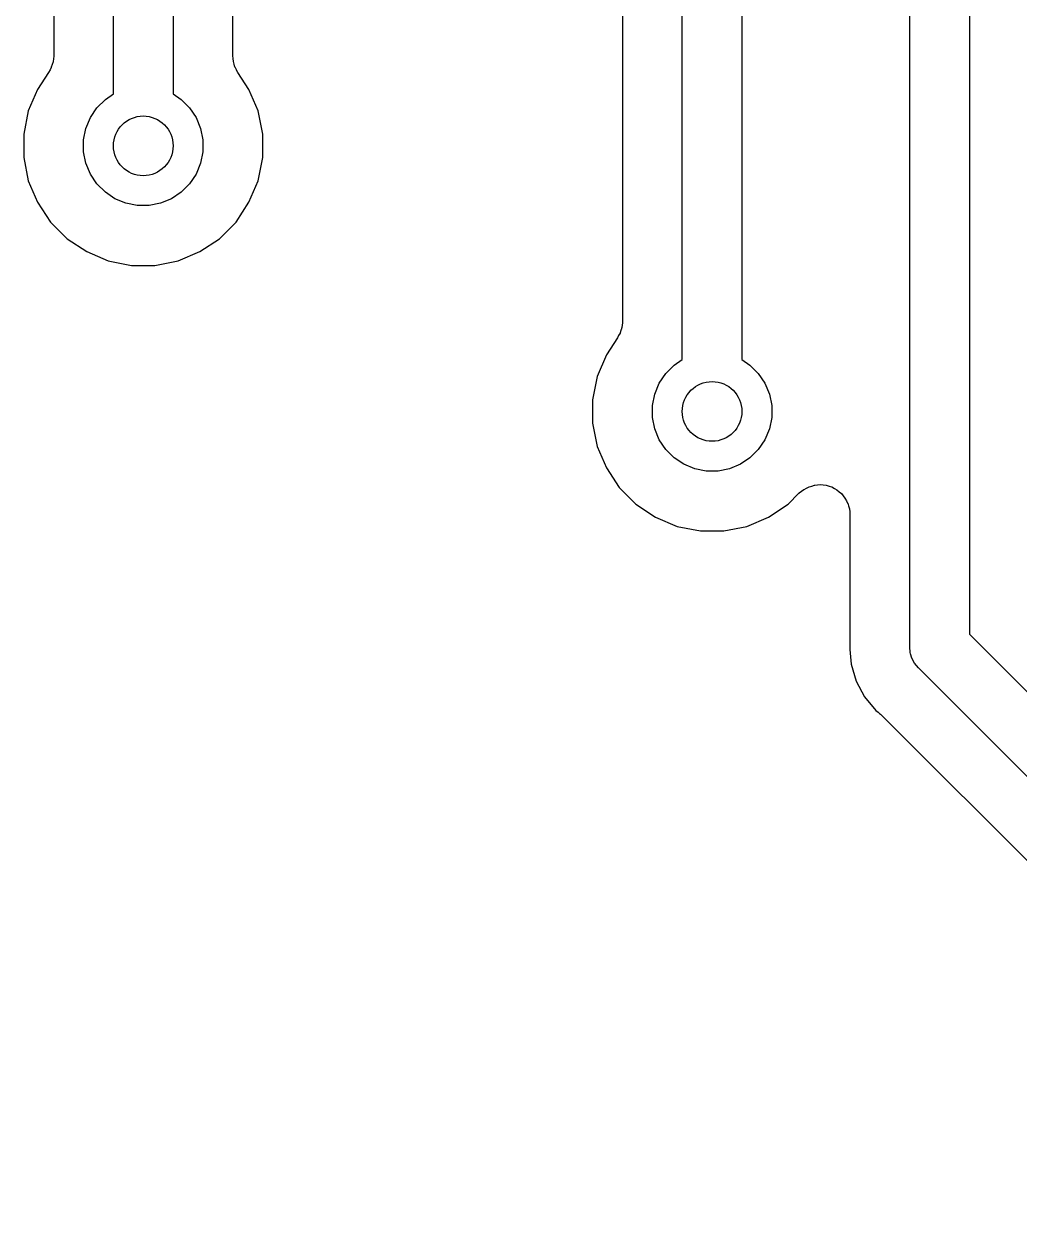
# Model space of a CAD drawing. Extents: x 49 to 143, y -158 to -38.
# Drawn here: x 127.743 to 131.077, y -127.027 to -123.036 of the extents above; entities that cross this region are included whole.
import ezdxf

# ---------------------------------------------------------------- set-up
doc = ezdxf.new("R2010")
doc.units = 0
doc.layers.add('BLACK', color=7, linetype='CONTINUOUS')

msp = doc.modelspace()

# ---------------------------------------------------------------- linework, layer by layer
at = {"layer": 'BLACK', "linetype": 'CONTINUOUS'}
for p, q in [((127.843, -116.744), (127.843, -123.143)), ((128.043, -123.27), (128.043, -116.729)), ((128.243, -116.766), (128.243, -123.27)), ((128.443, -123.143), (128.443, -116.89)), ((130.148, -120.576), (130.148, -124.159)), ((129.948, -124.045), (129.948, -120.613)), ((129.748, -120.737), (129.748, -124.031)), ((130.91, -120.773), (130.91, -125.079)), ((130.71, -125.116), (130.71, -120.809)), ((127.838, -123.172), (127.835, -123.181)), ((127.841, -123.163), (127.838, -123.172)), ((127.842, -123.153), (127.841, -123.162)), ((127.841, -123.162), (127.841, -123.163)), ((127.841, -123.163), (127.841, -123.163)), ((127.843, -123.144), (127.842, -123.153)), ((127.843, -123.143), (127.843, -123.143)), ((127.843, -123.143), (127.843, -123.143)), ((127.843, -123.143), (127.843, -123.143)), ((127.843, -123.143), (127.843, -123.144)), ((128.444, -123.152), (128.443, -123.143)), ((128.445, -123.161), (128.444, -123.152)), ((128.445, -123.162), (128.445, -123.161)), ((128.448, -123.171), (128.445, -123.162)), ((128.445, -123.162), (128.445, -123.162)), ((128.45, -123.18), (128.448, -123.171)), ((127.826, -123.198), (127.789, -123.255)), ((127.831, -123.19), (127.826, -123.198)), ((127.835, -123.182), (127.831, -123.19)), ((127.835, -123.181), (127.835, -123.182)), ((127.835, -123.182), (127.835, -123.182)), ((128.451, -123.181), (128.45, -123.18)), ((128.45, -123.18), (128.45, -123.18)), ((128.455, -123.189), (128.451, -123.181)), ((128.459, -123.197), (128.455, -123.189)), ((128.46, -123.198), (128.459, -123.197)), ((128.497, -123.255), (128.46, -123.198)), ((128.46, -123.198), (128.46, -123.198)), ((128.46, -123.198), (128.46, -123.198)), ((128.46, -123.198), (128.46, -123.198)), ((127.789, -123.255), (127.758, -123.327)), ((128.528, -123.327), (128.497, -123.255)), ((127.988, -123.317), (128.016, -123.289)), ((128.016, -123.289), (128.043, -123.27)), ((128.243, -123.27), (128.27, -123.289)), ((128.27, -123.289), (128.298, -123.317)), ((127.758, -123.327), (127.743, -123.405)), ((127.966, -123.349), (127.988, -123.317)), ((128.298, -123.317), (128.32, -123.349)), ((128.543, -123.405), (128.528, -123.327)), ((127.951, -123.386), (127.966, -123.349)), ((128.32, -123.349), (128.335, -123.386)), ((127.743, -123.405), (127.743, -123.483)), ((127.943, -123.424), (127.951, -123.386)), ((128.335, -123.386), (128.343, -123.424)), ((128.543, -123.483), (128.543, -123.405)), ((127.943, -123.464), (127.943, -123.424)), ((128.343, -123.424), (128.343, -123.464)), ((127.743, -123.483), (127.758, -123.561)), ((127.951, -123.502), (127.943, -123.464)), ((128.343, -123.464), (128.335, -123.502)), ((128.528, -123.561), (128.543, -123.483)), ((127.966, -123.539), (127.951, -123.502)), ((128.335, -123.502), (128.32, -123.539)), ((127.758, -123.561), (127.789, -123.633)), ((127.988, -123.571), (127.966, -123.539)), ((128.016, -123.599), (127.988, -123.571)), ((128.298, -123.571), (128.27, -123.599)), ((128.32, -123.539), (128.298, -123.571)), ((128.497, -123.633), (128.528, -123.561)), ((128.048, -123.621), (128.016, -123.599)), ((128.27, -123.599), (128.238, -123.621)), ((127.789, -123.633), (127.832, -123.699)), ((128.085, -123.636), (128.048, -123.621)), ((128.123, -123.644), (128.085, -123.636)), ((128.163, -123.644), (128.123, -123.644)), ((128.201, -123.636), (128.163, -123.644)), ((128.238, -123.621), (128.201, -123.636)), ((128.454, -123.699), (128.497, -123.633)), ((127.832, -123.699), (127.888, -123.755)), ((128.398, -123.755), (128.454, -123.699)), ((127.888, -123.755), (127.954, -123.798)), ((128.332, -123.798), (128.398, -123.755)), ((127.954, -123.798), (128.026, -123.829)), ((128.26, -123.829), (128.332, -123.798)), ((128.026, -123.829), (128.104, -123.844)), ((128.104, -123.844), (128.182, -123.844)), ((128.182, -123.844), (128.26, -123.829)), ((129.746, -124.052), (129.744, -124.06)), ((129.747, -124.045), (129.746, -124.051)), ((129.746, -124.051), (129.746, -124.052)), ((129.746, -124.052), (129.746, -124.052)), ((129.748, -124.04), (129.747, -124.042)), ((129.747, -124.042), (129.747, -124.045)), ((129.748, -124.031), (129.748, -124.031)), ((129.748, -124.031), (129.748, -124.032)), ((129.748, -124.032), (129.748, -124.032)), ((129.748, -124.032), (129.748, -124.032)), ((129.748, -124.032), (129.748, -124.032)), ((129.748, -124.032), (129.748, -124.033)), ((129.748, -124.033), (129.748, -124.037)), ((129.748, -124.037), (129.748, -124.04)), ((129.748, -124.04), (129.748, -124.04)), ((129.948, -124.159), (129.948, -124.045)), ((129.948, -124.045), (129.948, -124.045)), ((129.731, -124.087), (129.694, -124.144)), ((129.735, -124.079), (129.731, -124.087)), ((129.74, -124.071), (129.735, -124.079)), ((129.743, -124.062), (129.74, -124.07)), ((129.74, -124.07), (129.74, -124.071)), ((129.74, -124.071), (129.74, -124.071)), ((129.744, -124.06), (129.743, -124.061)), ((129.743, -124.061), (129.743, -124.062)), ((129.694, -124.144), (129.663, -124.216)), ((129.921, -124.178), (129.948, -124.159)), ((130.148, -124.159), (130.175, -124.178)), ((129.871, -124.238), (129.893, -124.206)), ((129.893, -124.206), (129.921, -124.178)), ((130.175, -124.178), (130.203, -124.206)), ((130.203, -124.206), (130.225, -124.238)), ((129.663, -124.216), (129.648, -124.294)), ((129.856, -124.275), (129.871, -124.238)), ((130.225, -124.238), (130.24, -124.275)), ((129.648, -124.294), (129.648, -124.372)), ((129.848, -124.313), (129.856, -124.275)), ((130.24, -124.275), (130.248, -124.313)), ((129.848, -124.353), (129.848, -124.313)), ((130.248, -124.313), (130.248, -124.353)), ((129.648, -124.372), (129.663, -124.45)), ((129.856, -124.391), (129.848, -124.353)), ((130.248, -124.353), (130.24, -124.391)), ((129.871, -124.428), (129.856, -124.391)), ((130.24, -124.391), (130.225, -124.428)), ((129.663, -124.45), (129.694, -124.522)), ((129.893, -124.46), (129.871, -124.428)), ((130.225, -124.428), (130.203, -124.46)), ((129.921, -124.488), (129.893, -124.46)), ((129.953, -124.51), (129.921, -124.488)), ((130.175, -124.488), (130.143, -124.51)), ((130.203, -124.46), (130.175, -124.488)), ((129.694, -124.522), (129.737, -124.588)), ((129.99, -124.525), (129.953, -124.51)), ((130.028, -124.533), (129.99, -124.525)), ((130.068, -124.533), (130.028, -124.533)), ((130.106, -124.525), (130.068, -124.533)), ((130.143, -124.51), (130.106, -124.525)), ((129.737, -124.588), (129.793, -124.644)), ((130.303, -124.644), (130.339, -124.607)), ((130.339, -124.607), (130.34, -124.607)), ((130.34, -124.606), (130.348, -124.6)), ((130.34, -124.607), (130.34, -124.606)), ((130.34, -124.607), (130.34, -124.607)), ((130.34, -124.607), (130.34, -124.607)), ((130.348, -124.6), (130.355, -124.594)), ((130.355, -124.594), (130.355, -124.594)), ((130.355, -124.594), (130.356, -124.594)), ((130.356, -124.594), (130.364, -124.59)), ((130.364, -124.59), (130.373, -124.585)), ((130.373, -124.585), (130.382, -124.583)), ((130.373, -124.585), (130.373, -124.585)), ((130.373, -124.585), (130.373, -124.585)), ((130.382, -124.583), (130.391, -124.58)), ((130.391, -124.58), (130.391, -124.58)), ((130.391, -124.58), (130.392, -124.58)), ((130.392, -124.58), (130.401, -124.579)), ((130.401, -124.579), (130.411, -124.578)), ((130.411, -124.578), (130.411, -124.578)), ((130.411, -124.578), (130.411, -124.578)), ((130.411, -124.578), (130.42, -124.579)), ((130.42, -124.579), (130.43, -124.58)), ((130.43, -124.58), (130.43, -124.58)), ((130.43, -124.58), (130.43, -124.58)), ((130.43, -124.58), (130.44, -124.583)), ((130.44, -124.583), (130.449, -124.586)), ((130.449, -124.586), (130.449, -124.586)), ((130.449, -124.586), (130.449, -124.586)), ((130.449, -124.586), (130.458, -124.591)), ((130.458, -124.591), (130.466, -124.595)), ((130.466, -124.595), (130.466, -124.595)), ((130.466, -124.595), (130.466, -124.595)), ((130.466, -124.595), (130.474, -124.602)), ((130.474, -124.602), (130.481, -124.608)), ((130.481, -124.608), (130.481, -124.608)), ((130.481, -124.608), (130.481, -124.608)), ((130.481, -124.608), (130.487, -124.616)), ((129.793, -124.644), (129.859, -124.687)), ((130.237, -124.687), (130.303, -124.644)), ((130.487, -124.616), (130.493, -124.623)), ((130.493, -124.623), (130.493, -124.623)), ((130.493, -124.623), (130.493, -124.623)), ((130.493, -124.623), (130.498, -124.632)), ((130.498, -124.632), (130.502, -124.64)), ((130.502, -124.64), (130.503, -124.64)), ((130.503, -124.64), (130.503, -124.64)), ((130.503, -124.64), (130.505, -124.649)), ((130.505, -124.649), (130.508, -124.659)), ((129.859, -124.687), (129.931, -124.718)), ((130.165, -124.718), (130.237, -124.687)), ((130.508, -124.659), (130.508, -124.659)), ((130.508, -124.659), (130.508, -124.659)), ((130.508, -124.659), (130.509, -124.669)), ((130.509, -124.669), (130.51, -124.678)), ((130.51, -124.678), (130.51, -125.101)), ((129.931, -124.718), (130.009, -124.733)), ((130.009, -124.733), (130.087, -124.733)), ((130.087, -124.733), (130.165, -124.718)), ((130.91, -125.079), (132.56, -126.729)), ((130.51, -125.111), (130.509, -125.12)), ((130.509, -125.12), (130.51, -125.13)), ((130.51, -125.101), (130.51, -125.102)), ((130.51, -125.102), (130.51, -125.106)), ((130.51, -125.106), (130.51, -125.111)), ((130.51, -125.13), (130.514, -125.179)), ((130.71, -125.12), (130.71, -125.116)), ((130.71, -125.125), (130.71, -125.12)), ((130.711, -125.136), (130.71, -125.125)), ((130.71, -125.125), (130.71, -125.125)), ((130.711, -125.14), (130.711, -125.136)), ((130.713, -125.145), (130.711, -125.14)), ((130.717, -125.159), (130.713, -125.145)), ((130.726, -125.176), (130.717, -125.159)), ((130.514, -125.179), (130.531, -125.236)), ((130.739, -125.191), (130.726, -125.176)), ((130.743, -125.195), (130.739, -125.191)), ((132.444, -126.896), (130.743, -125.195)), ((130.531, -125.236), (130.559, -125.288)), ((130.559, -125.288), (130.597, -125.334)), ((130.597, -125.334), (130.604, -125.34)), ((130.604, -125.34), (130.606, -125.341)), ((130.606, -125.341), (130.609, -125.344)), ((130.609, -125.344), (130.612, -125.346)), ((130.612, -125.346), (132.293, -127.027))]:
    msp.add_line(p, q, dxfattribs=at)
at = {"layer": 'BLACK'}
for centre in [(128.143, -123.444), (130.048, -124.333)]:
    msp.add_circle(centre, 0.1, dxfattribs=at)

doc.saveas('drawing.dxf')
